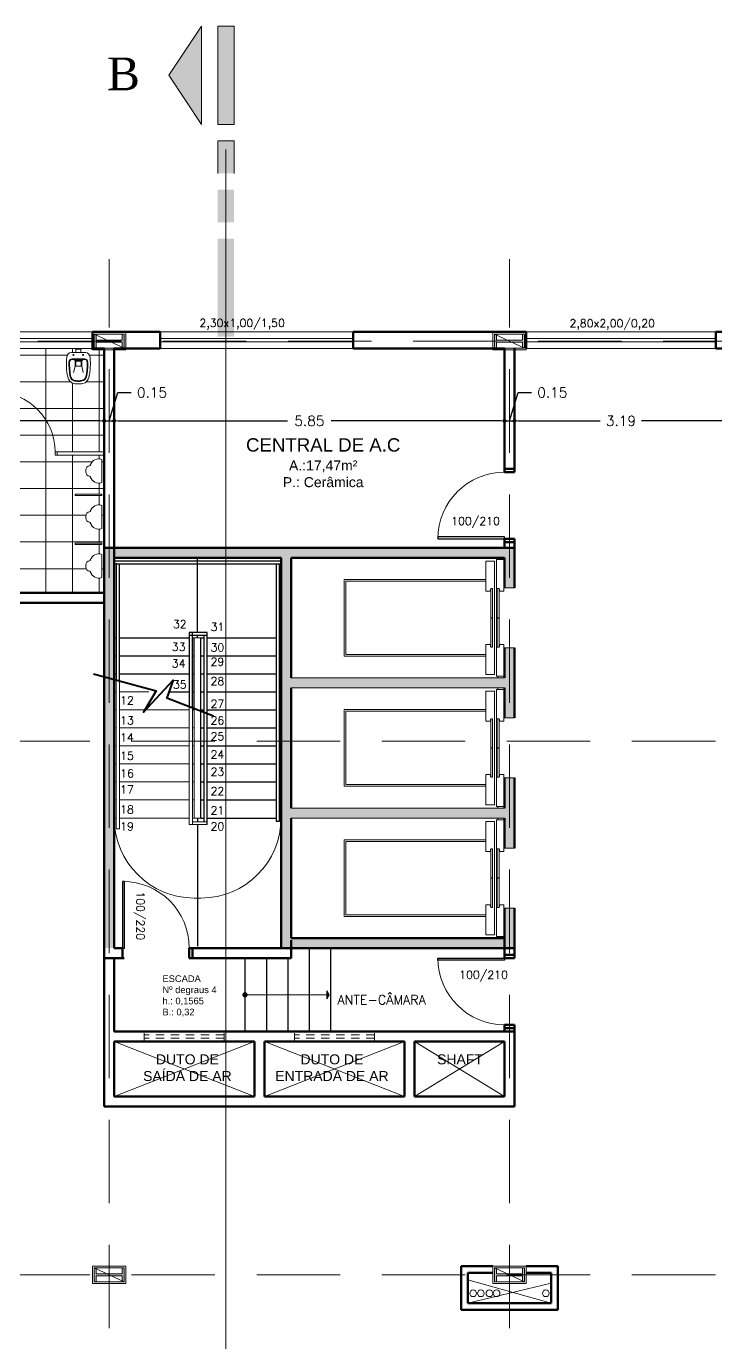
# Model space of a CAD drawing. Header units: millimetres. Extents: x 873 to 1072, y 159 to 369.
# Drawn here: x 938.04 to 948.37, y 177.44 to 197.17 of the extents above; entities that cross this region are included whole.
import ezdxf

# ---------------------------------------------------------------- set-up
doc = ezdxf.new("R2010")
doc.units = ezdxf.units.MM
doc.header["$LTSCALE"] = 10
doc.header["$PDMODE"] = 34
for name, pattern in [('DASHDOT', [25.4, 12.7, -6.35, 0, -6.35]), ('DASHED2', [0.375, 0.25, -0.125]), ('HIDDEN2', [0.1875, 0.125, -0.0625])]:
    doc.linetypes.add(name, pattern=pattern)
doc.layers.get('0').update_dxf_attribs({"color": 90})
for name, color, linetype, lineweight in [('cinza 03', 252, 'Continuous', 13), ('COTA', 90, 'Continuous', 9), ('DIMS', 90, 'Continuous', 9), ('Esquadrias', 180, 'Continuous', 30), ('HID', 16, 'Continuous', 20), ('LIFTELE', 16, 'Continuous', 20), ('linha estutura', 252, 'Continuous', 13), ('MOB', 90, 'Continuous', 13), ('PAREDES', 50, 'Continuous', 50), ('PAREDES 2', 50, 'Continuous', 50), ('Pilares', 16, 'Continuous', 20), ('pn 02', 16, 'Continuous', 20), ('pn 04', 130, 'Continuous', 40), ('PN-01', 90, 'Continuous', 13), ('PN-03', 180, 'Continuous', 30), ('PN02', 16, 'Continuous', 20), ('SANITARIOS', 90, 'Continuous', 13), ('texto', 16, 'Continuous', 20), ('WALLS', 90, 'Continuous', 15)]:
    doc.layers.add(name, color=color, linetype=linetype, lineweight=lineweight)
doc.styles.get("Standard").update_dxf_attribs({"font": 'simplex.shx'})
doc.dimstyles.new('1-100', dxfattribs={"dimtxt": 0.15, "dimasz": 0.06, "dimexe": 0.2, "dimexo": 0.1, "dimgap": 0.1, "dimtad": 0, "dimzin": 0, "dimdsep": 46, "dimtxsty": 'Standard', "dimblk": 'DOT', "dimcen": 0.09, "dimclrd": 90, "dimclre": 90, "dimclrt": 16, "dimadec": 0, "dimazin": 0, "dimtfac": 1, "dimtofl": 0, "dimtmove": 0, "dimatfit": 3, "dimldrblk": 'DOT', "dimfxl": 0, "dimtolj": 1, "dimtzin": 0, "dimarcsym": 0})

# ---------------------------------------------------------------- blocks, each defined once
blk = doc.blocks.new('LIFTPLAN')
at = {"layer": 'LIFTELE', "color": 7, "linetype": 'Continuous'}
for p, q in [((-575, 0), (-575, 2125)), ((-575, 2125), (575, 2125)), ((-550, 0), (-550, 2100)), ((-550, 2100), (550, 2100)), ((550, 0), (550, 2100)), ((575, 0), (575, 2125)), ((-850, 0), (-400, 0)), ((-850, -130), (-850, 0)), ((-400, 0), (-400, -69)), ((400, 0), (850, 0)), ((400, -69), (400, 0)), ((850, 0), (850, -130)), ((-875, -180), (-900, -180)), ((875, -160), (-875, -160)), ((-875, -160), (-875, -269)), ((850, -130), (-850, -130)), ((-2, -75), (-439, -75)), ((-439, -75), (-439, -100)), ((-439, -100), (-2, -100)), ((-439, -170), (-2, -170)), ((-439, -200), (-439, -170)), ((-400, -69), (-432, -69)), ((-2, -100), (-2, -75)), ((-2, -170), (-2, -200)), ((2, -75), (439, -75)), ((2, -100), (2, -75)), ((439, -100), (2, -100)), ((439, -170), (2, -170)), ((2, -170), (2, -200)), ((432, -69), (400, -69)), ((439, -75), (439, -100)), ((439, -200), (439, -170)), ((875, -269), (875, -160)), ((900, -180), (875, -180)), ((-875, -269), (-400, -269)), ((-2, -200), (-439, -200)), ((-400, -206), (-432, -206)), ((-400, -269), (-400, -206)), ((2, -200), (439, -200)), ((400, -206), (400, -269)), ((432, -206), (400, -206)), ((400, -269), (875, -269))]:
    blk.add_line(p, q, dxfattribs=at)
blk = doc.blocks.new('MI')
at = {"layer": 'HID'}
blk.add_line((0, -0.172), (0, 0.172), dxfattribs=at)
for centre, radius, start, end in [((0.048, 0.049), 0.133, 17.8058, 111.0126), ((0.188, 0.094), 0.0154, 197.8058, 262.5009), ((0.178, 0.015), 0.0644, 358.8241, 82.5009), ((0.892, 0), 0.65, 178.8241, 181.1759), ((0.048, -0.049), 0.133, 248.9874, 342.1942), ((0.188, -0.094), 0.0154, 97.4991, 162.1942), ((0.178, -0.015), 0.0644, 277.4991, 1.1759)]:
    blk.add_arc(centre, radius, start, end, dxfattribs=at)
blk = doc.blocks.new('carraro-vaso-P')
at = {"layer": 'SANITARIOS'}
for p, q in [((-0.043, 0), (0.042, 0)), ((-0.043, 0), (-0.043, -0.01)), ((0.042, 0), (0.042, -0.01)), ((-0.105, -0.06), (0, -0.06)), ((-0.043, -0.01), (0.042, -0.01)), ((-0.038, -0.01), (-0.038, -0.06)), ((0, -0.06), (0.105, -0.06)), ((0.037, -0.01), (0.037, -0.06))]:
    blk.add_line(p, q, dxfattribs=at)
at = {"layer": 'SANITARIOS', "color": 7}
for p, q in [((-0.05, -0.178), (-0.078, -0.164)), ((0.05, -0.178), (0.078, -0.164)), ((-0.05, -0.263), (-0.075, -0.359)), ((0.05, -0.263), (0.074, -0.359))]:
    blk.add_line(p, q, dxfattribs=at)
at = {"layer": 'SANITARIOS', "color": 8}
for p, q in [((-0.05, -0.178), (-0.05, -0.263)), ((-0.05, -0.178), (0.05, -0.178)), ((-0.04, -0.188), (-0.04, -0.263)), ((-0.04, -0.188), (0.04, -0.188)), ((0.04, -0.188), (0.04, -0.263)), ((0.05, -0.178), (0.05, -0.263)), ((-0.05, -0.263), (0.05, -0.263))]:
    blk.add_line(p, q, dxfattribs=at)
at = {"layer": 'SANITARIOS'}
blk.add_lwpolyline([(0, -0.492, -0.052452), (-0.058, -0.486, -0.283821), (-0.121, -0.428, -0.055409), (-0.142, -0.202, -0.40571), (-0.092, -0.153), (0, -0.153), (0.092, -0.153, -0.40571), (0.142, -0.202, -0.055409), (0.121, -0.428, -0.283821), (0.058, -0.486, -0.052452), (0, -0.492, -0.051673)], format="xyb", dxfattribs=at)
at = {"layer": 'SANITARIOS', "color": 7}
blk.add_lwpolyline([(0, -0.482, -0.052555), (-0.056, -0.476, -0.282834), (-0.112, -0.426, -0.055302), (-0.132, -0.202, -0.405417), (-0.092, -0.163), (0.092, -0.163, -0.405417), (0.132, -0.202, -0.055302), (0.111, -0.426, -0.282834), (0.056, -0.476, -0.052555), (0, -0.482, -0.052555)], format="xyb", dxfattribs=at)
at = {"layer": 'SANITARIOS', "color": 8}
for centre in [(-0.073, -0.095), (0.072, -0.095)]:
    blk.add_circle(centre, 0.0075, dxfattribs=at)
at = {"layer": 'SANITARIOS'}
for centre, radius, start, end in [((0.755, -0.228), 0.935, 174.0046, 192.2109), ((-0.105, -0.13), 0.07, 90, 180), ((0.105, -0.13), 0.07, 0, 90), ((-0.755, -0.228), 0.935, 347.7891, 5.9954), ((-0.045, -0.41), 0.115, 187.7128, 260.2946), ((0, -0.216), 0.314, 258.1908, 270.023), ((0, -0.216), 0.314, 269.977, 281.8092), ((0.045, -0.41), 0.115, 279.7054, 352.2872)]:
    blk.add_arc(centre, radius, start, end, dxfattribs=at)
blk = doc.blocks.new('_DOT')
at = {"color": 0, "linetype": 'ByBlock'}
blk.add_line((-0.5, 0), (-1, 0), dxfattribs=at)
at = {"color": 0, "linetype": 'ByBlock', "const_width": 0.5}
blk.add_lwpolyline([(-0.25, 0, 1), (0.25, 0, 1)], format="xyb", close=True, dxfattribs=at)
blk = doc.blocks.new('*D136')
at = {"layer": 'Defpoints', "color": 0}
for p in [(934.33, 191.253), (939.205, 191.253), (939.205, 191.253)]:
    blk.add_point(p, dxfattribs=at)
at = {"layer": 'linha estutura', "color": 90, "lineweight": -2}
for p, q in [((934.33, 191.353), (934.33, 191.453)), ((939.205, 191.353), (939.205, 191.453)), ((934.39, 191.253), (936.439, 191.253)), ((939.145, 191.253), (937.096, 191.253))]:
    blk.add_line(p, q, dxfattribs=at)
at = {"layer": 'linha estutura', "color": 90, "lineweight": -2, "xscale": 0.06, "yscale": 0.06, "zscale": 0.06, "rotation": 180}
blk.add_blockref('_DOT', (934.33, 191.253), dxfattribs=at)
at = {"layer": 'linha estutura', "color": 90, "lineweight": -2, "xscale": 0.06, "yscale": 0.06, "zscale": 0.06}
blk.add_blockref('_DOT', (939.205, 191.253), dxfattribs=at)
at = {"layer": 'linha estutura', "color": 16, "insert": (936.767, 191.253), "char_height": 0.15, "attachment_point": 5}
blk.add_mtext('\\A1;4.87', dxfattribs=at)
blk = doc.blocks.new('*D137')
at = {"layer": 'Defpoints', "color": 0}
for p in [(939.205, 191.253), (939.355, 191.253), (939.355, 191.253)]:
    blk.add_point(p, dxfattribs=at)
at = {"layer": 'linha estutura', "color": 90, "lineweight": -2}
for p, q in [((939.28, 191.253), (939.407, 191.678)), ((939.407, 191.678), (939.607, 191.678)), ((939.205, 191.353), (939.205, 191.453)), ((939.355, 191.353), (939.355, 191.453)), ((939.145, 191.253), (939.085, 191.253)), ((939.205, 191.253), (939.355, 191.253)), ((939.415, 191.253), (939.475, 191.253))]:
    blk.add_line(p, q, dxfattribs=at)
at = {"layer": 'linha estutura', "color": 90, "lineweight": -2, "xscale": 0.06, "yscale": 0.06, "zscale": 0.06}
blk.add_blockref('_DOT', (939.205, 191.253), dxfattribs=at)
at = {"layer": 'linha estutura', "color": 90, "lineweight": -2, "xscale": 0.06, "yscale": 0.06, "zscale": 0.06, "rotation": 180}
blk.add_blockref('_DOT', (939.355, 191.253), dxfattribs=at)
at = {"layer": 'linha estutura', "color": 16, "insert": (939.921, 191.678), "char_height": 0.15, "attachment_point": 5}
blk.add_mtext('\\A1;0.15', dxfattribs=at)
blk = doc.blocks.new('*D138')
at = {"layer": 'Defpoints', "color": 0}
for p in [(939.355, 191.253), (945.205, 191.253), (945.205, 191.253)]:
    blk.add_point(p, dxfattribs=at)
at = {"layer": 'linha estutura', "color": 90, "lineweight": -2}
for p, q in [((939.355, 191.353), (939.355, 191.453)), ((945.205, 191.353), (945.205, 191.453)), ((939.415, 191.253), (941.951, 191.253)), ((945.145, 191.253), (942.608, 191.253))]:
    blk.add_line(p, q, dxfattribs=at)
at = {"layer": 'linha estutura', "color": 90, "lineweight": -2, "xscale": 0.06, "yscale": 0.06, "zscale": 0.06, "rotation": 180}
blk.add_blockref('_DOT', (939.355, 191.253), dxfattribs=at)
at = {"layer": 'linha estutura', "color": 90, "lineweight": -2, "xscale": 0.06, "yscale": 0.06, "zscale": 0.06}
blk.add_blockref('_DOT', (945.205, 191.253), dxfattribs=at)
at = {"layer": 'linha estutura', "color": 16, "insert": (942.28, 191.253), "char_height": 0.15, "attachment_point": 5}
blk.add_mtext('\\A1;5.85', dxfattribs=at)
blk = doc.blocks.new('*D139')
at = {"layer": 'Defpoints', "color": 0}
for p in [(945.205, 191.253), (945.355, 191.253), (945.355, 191.253)]:
    blk.add_point(p, dxfattribs=at)
at = {"layer": 'linha estutura', "color": 90, "lineweight": -2}
for p, q in [((945.28, 191.253), (945.407, 191.678)), ((945.407, 191.678), (945.607, 191.678)), ((945.205, 191.353), (945.205, 191.453)), ((945.355, 191.353), (945.355, 191.453)), ((945.145, 191.253), (945.085, 191.253)), ((945.205, 191.253), (945.355, 191.253)), ((945.415, 191.253), (945.475, 191.253))]:
    blk.add_line(p, q, dxfattribs=at)
at = {"layer": 'linha estutura', "color": 90, "lineweight": -2, "xscale": 0.06, "yscale": 0.06, "zscale": 0.06}
blk.add_blockref('_DOT', (945.205, 191.253), dxfattribs=at)
at = {"layer": 'linha estutura', "color": 90, "lineweight": -2, "xscale": 0.06, "yscale": 0.06, "zscale": 0.06, "rotation": 180}
blk.add_blockref('_DOT', (945.355, 191.253), dxfattribs=at)
at = {"layer": 'linha estutura', "color": 16, "insert": (945.921, 191.678), "char_height": 0.15, "attachment_point": 5}
blk.add_mtext('\\A1;0.15', dxfattribs=at)
blk = doc.blocks.new('*D140')
at = {"layer": 'Defpoints', "color": 0}
for p in [(945.355, 191.253), (948.545, 191.253), (948.545, 191.253)]:
    blk.add_point(p, dxfattribs=at)
at = {"layer": 'linha estutura', "color": 90, "lineweight": -2}
for p, q in [((945.355, 191.353), (945.355, 191.453)), ((948.545, 191.353), (948.545, 191.453)), ((945.415, 191.253), (946.639, 191.253)), ((948.485, 191.253), (947.26, 191.253))]:
    blk.add_line(p, q, dxfattribs=at)
at = {"layer": 'linha estutura', "color": 90, "lineweight": -2, "xscale": 0.06, "yscale": 0.06, "zscale": 0.06, "rotation": 180}
blk.add_blockref('_DOT', (945.355, 191.253), dxfattribs=at)
at = {"layer": 'linha estutura', "color": 90, "lineweight": -2, "xscale": 0.06, "yscale": 0.06, "zscale": 0.06}
blk.add_blockref('_DOT', (948.545, 191.253), dxfattribs=at)
at = {"layer": 'linha estutura', "color": 16, "insert": (946.95, 191.253), "char_height": 0.15, "attachment_point": 5}
blk.add_mtext('\\A1;3.19', dxfattribs=at)

msp = doc.modelspace()

# ---------------------------------------------------------------- hatches: boundary and pattern name
at = {"layer": 'cinza 03'}
h = msp.add_hatch(dxfattribs=at)
h.set_pattern_fill('_USER', color=256, scale=0.4, style=0, double=1, pattern_type=0)
h.set_pattern_definition([(0, (934.3296, 191.83744), (0, 0.4), []), (90, (934.3296, 191.83744), (-0.4, 2e-17), [])])
h.paths.add_polyline_path([(934.33, 191.837), (934.33, 189.81, -0.405453), (935.329, 188.84), (935.33, 188.84), (935.33, 188.81), (934.33, 188.81), (934.33, 188.675), (935.665, 188.675), (935.665, 189.775), (935.665, 190.037), (935.715, 190.037), (935.715, 189.775), (936.115, 189.775), (936.135, 189.775), (936.135, 189.725, 0.440458), (936.625, 189.235), (936.625, 189.725), (936.645, 189.725), (936.645, 189.775), (936.665, 189.775), (936.825, 189.775), (937.14, 189.775), (937.16, 189.775), (937.16, 189.725, 0.440458), (937.65, 189.235), (937.65, 189.725), (937.67, 189.725), (937.67, 189.775), (937.69, 189.775), (937.785, 189.775), (937.785, 188.675), (939.205, 188.675), (939.205, 189.2), (939.205, 190.737), (938.47, 190.737), (938.47, 190.787, 0.404482), (937.6, 191.687), (937.6, 190.787), (937.57, 190.787), (937.57, 190.737), (937.54, 190.737), (937.43, 190.737), (937.43, 191.237), (937.38, 191.237), (937.36, 191.237), (937.36, 191.287), (937.34, 191.287), (937.34, 191.778, 0.440458), (936.85, 191.287), (936.85, 191.237), (936.83, 191.237), (936.38, 191.237), (936.38, 191.837)])
h.paths.add_polyline_path([(938.771, 190.154), (939.171, 190.154), (939.171, 190.134), (938.771, 190.134)], flags=16)
h.paths.add_polyline_path([(938.984, 190.58, 0.290031), (938.997, 190.591, -0.430703), (939.171, 190.674), (939.171, 190.33, -0.430703), (938.997, 190.413, 0.290031), (938.984, 190.423, -0.382247), (938.928, 190.489, 0.010262), (938.928, 190.515, -0.382247)], flags=16)
h.paths.add_polyline_path([(938.984, 189.89, 0.083383), (938.989, 189.892, 0.201768), (938.997, 189.901, -0.430703), (939.171, 189.984), (939.171, 189.639, -0.430703), (938.997, 189.723, 0.290031), (938.984, 189.733, -0.382247), (938.928, 189.798, 0.010262), (938.928, 189.825, -0.382247)], flags=16)
h.paths.add_polyline_path([(938.771, 189.42), (939.171, 189.42), (939.171, 189.4), (938.771, 189.4)], flags=16)
h.paths.add_polyline_path([(938.984, 189.156, 0.083383), (938.989, 189.158, 0.201768), (938.997, 189.167, -0.430703), (939.171, 189.25), (939.171, 188.906, -0.430703), (938.997, 188.989, 0.290031), (938.984, 188.999, -0.382247), (938.928, 189.065, 0.010262), (938.928, 189.091, -0.382247)], flags=16)
h.paths.add_polyline_path([(937.36, 191.777), (937.36, 191.287), (937.38, 191.287), (937.43, 191.287), (937.43, 192.337), (936.764, 192.337), (936.764, 192.328), (936.759, 192.328), (936.759, 192.278), (936.827, 192.278, -0.414214), (936.897, 192.208, -0.079608), (936.881, 191.912, -0.327728), (936.787, 191.814, -0.051673), (936.723, 191.807, -0.051673), (936.658, 191.814, -0.327728), (936.564, 191.912, -0.079608), (936.547, 192.207, -0.414214), (936.617, 192.277), (936.684, 192.277), (936.684, 192.327), (936.679, 192.327), (936.679, 192.337), (936.43, 192.337), (936.43, 191.287), (936.83, 191.287), (936.85, 191.287, -0.453254)])
h.paths.add_polyline_path([(938.659, 191.912, -0.079608), (938.642, 192.207, -0.414214), (938.712, 192.277), (938.78, 192.277), (938.78, 192.327), (938.775, 192.327), (938.775, 192.337), (937.475, 192.337), (937.475, 190.787), (937.54, 190.787), (937.57, 190.787), (937.57, 191.687), (937.6, 191.687), (937.6, 191.687, -0.404482), (938.47, 190.787), (938.5, 190.787), (939.205, 190.787), (939.205, 192.32), (939.03, 192.32), (939.03, 192.337), (938.86, 192.337), (938.86, 192.328), (938.855, 192.328), (938.855, 192.278), (938.922, 192.278, -0.414214), (938.992, 192.208, -0.079608), (938.977, 191.912, -0.327728), (938.882, 191.814, -0.051673), (938.818, 191.807, -0.051673), (938.754, 191.814, -0.327728)])
h.paths.add_polyline_path([(937.74, 189.725), (937.69, 189.725), (937.67, 189.725), (937.67, 189.236, -0.453254), (937.16, 189.725), (937.14, 189.725), (936.74, 189.725), (936.74, 188.675), (936.989, 188.675), (936.989, 188.685), (936.994, 188.685), (936.994, 188.735), (936.927, 188.735, -0.414214), (936.857, 188.805, -0.079608), (936.874, 189.101, -0.327728), (936.968, 189.198, -0.051673), (937.033, 189.205, -0.051673), (937.097, 189.198, -0.327728), (937.191, 189.1, -0.079608), (937.207, 188.805, -0.414214), (937.137, 188.735), (937.069, 188.735), (937.069, 188.685), (937.074, 188.685), (937.074, 188.675), (937.74, 188.675)], flags=17)
h.paths.add_polyline_path([(936.69, 189.725), (936.665, 189.725), (936.645, 189.725), (936.645, 189.236, -0.453254), (936.135, 189.725), (936.115, 189.725), (935.715, 189.725), (935.715, 188.675), (935.964, 188.675), (935.964, 188.685), (935.969, 188.685), (935.969, 188.735), (935.902, 188.735, -0.414214), (935.832, 188.805, -0.079608), (935.849, 189.101, -0.327728), (935.943, 189.198, -0.051673), (936.008, 189.205, -0.051673), (936.072, 189.198, -0.327728), (936.166, 189.1, -0.079608), (936.182, 188.805, -0.414214), (936.112, 188.735), (936.044, 188.735), (936.044, 188.685), (936.049, 188.685), (936.049, 188.675), (936.69, 188.675)], flags=16)
h.paths.add_polyline_path([(934.33, 189.81), (934.33, 188.84), (935.329, 188.84, 0.405453)], flags=16)
h.paths.add_polyline_path([(934.964, 191.123), (936.89, 191.123), (936.89, 190.197), (934.964, 190.197)], flags=24)
h.paths.add_polyline_path([(934.352, 188.932), (935.174, 188.932), (935.174, 189.206), (934.352, 189.206)], flags=8)
at = {"layer": 'cinza 03', "linetype": 'DASHDOT'}
h = msp.add_hatch(color=256, dxfattribs=at)
h.paths.add_polyline_path([(945.28, 189.35), (939.355, 189.35), (939.355, 189.2), (941.855, 189.2), (941.855, 186.45), (942.005, 186.45), (942.005, 187.25), (945.205, 187.25), (945.205, 186.8), (945.28, 186.8), (945.28, 187.85), (945.205, 187.85), (945.205, 187.4), (942.005, 187.4), (942.005, 189.2), (945.205, 189.2), (945.205, 188.75), (945.28, 188.75)])
h.paths.add_polyline_path([(939.355, 189.35), (939.28, 189.35), (939.28, 186.58), (939.355, 186.58), (939.355, 187.691)])
h.paths.add_polyline_path([(939.28, 189.35), (939.205, 189.35), (939.205, 186.58), (939.28, 186.58)])
h.paths.add_polyline_path([(939.28, 186.32), (939.205, 186.32), (939.205, 183.35), (939.28, 183.35)])
h.paths.add_polyline_path([(939.355, 186.32), (939.28, 186.32), (939.28, 183.35), (939.355, 183.35)])
h.paths.add_polyline_path([(942.005, 185.3), (945.205, 185.3), (945.205, 184.85), (945.28, 184.85), (945.28, 185.9), (945.205, 185.9), (945.205, 185.45), (942.005, 185.45), (942.005, 186.45), (941.855, 186.45), (941.855, 183.35), (945.28, 183.35), (945.28, 183.95), (945.205, 183.95), (945.205, 183.5), (942.005, 183.5)])
h.paths.add_polyline_path([(945.355, 183.95), (945.28, 183.95), (945.28, 183.35), (945.355, 183.35)])
h.paths.add_polyline_path([(945.355, 185.9), (945.28, 185.9), (945.28, 184.85), (945.355, 184.85)])
h.paths.add_polyline_path([(945.355, 187.85), (945.28, 187.85), (945.28, 186.8), (945.355, 186.8)])
h.paths.add_polyline_path([(945.355, 189.35), (945.28, 189.35), (945.28, 188.75), (945.355, 188.75)])
h = msp.add_hatch(color=256, dxfattribs=at)
h.paths.add_polyline_path([(939.355, 186.58), (939.28, 186.58), (939.28, 186.45), (939.355, 186.45)])
h.paths.add_polyline_path([(939.355, 186.45), (939.28, 186.45), (939.28, 186.32), (939.355, 186.32)])
h.paths.add_polyline_path([(939.28, 186.58), (939.205, 186.58), (939.205, 186.45), (939.28, 186.45)])
h.paths.add_polyline_path([(939.28, 186.45), (939.205, 186.45), (939.205, 186.32), (939.28, 186.32)])
at = {"layer": 'Pilares'}
for points in [[(939.055, 192.555), (939.055, 192.345), (939.085, 192.345), (939.085, 192.435), (939.475, 192.435), (939.475, 192.345), (939.505, 192.345), (939.505, 192.555), (939.475, 192.555), (939.475, 192.465), (939.085, 192.465), (939.085, 192.555)], [(945.055, 192.555), (945.055, 192.345), (945.085, 192.345), (945.085, 192.435), (945.475, 192.435), (945.475, 192.345), (945.505, 192.345), (945.505, 192.555), (945.475, 192.555), (945.475, 192.465), (945.085, 192.465), (945.085, 192.555)], [(939.055, 178.555), (939.055, 178.345), (939.085, 178.345), (939.085, 178.435), (939.475, 178.435), (939.475, 178.345), (939.505, 178.345), (939.505, 178.555), (939.475, 178.555), (939.475, 178.465), (939.085, 178.465), (939.085, 178.555)], [(945.055, 178.555), (945.055, 178.345), (945.085, 178.345), (945.085, 178.435), (945.475, 178.435), (945.475, 178.345), (945.505, 178.345), (945.505, 178.555), (945.475, 178.555), (945.475, 178.465), (945.085, 178.465), (945.085, 178.555)]]:
    msp.add_hatch(color=256, dxfattribs=at).paths.add_polyline_path(points)
at = {"layer": 'PN-01', "ltscale": 0.05}
h = msp.add_hatch(color=256, dxfattribs=at)
h.paths.add_polyline_path([(940.171, 196.433), (940.661, 197.168), (940.661, 195.698)])
h.paths.add_polyline_path([(940.906, 195.698), (940.906, 197.168), (941.151, 197.168), (941.151, 195.698)])
h.paths.add_polyline_path([(940.906, 194.963), (940.906, 195.453), (941.151, 195.453), (941.151, 194.963)])
h.paths.add_polyline_path([(940.906, 194.228), (940.906, 194.718), (941.151, 194.718), (941.151, 194.228)])
h.paths.add_polyline_path([(940.906, 193.259), (940.906, 193.983), (941.151, 193.983), (941.151, 193.259)])
h.paths.add_polyline_path([(940.906, 192.513), (940.906, 193.259), (941.151, 193.259), (941.151, 192.513)])
at = {"layer": 'PN-01'}
msp.add_hatch(color=256, dxfattribs=at).paths.add_polyline_path([(942.576, 182.65), (942.542, 182.71), (942.542, 182.59)])

# ---------------------------------------------------------------- linework, layer by layer
at = {"layer": 'cinza 03'}
for p, q in [((940.555, 188), (940.655, 188)), ((940.555, 184.1), (940.655, 184.1)), ((939.355, 181.95), (941.455, 181.125)), ((941.455, 181.95), (939.355, 181.125)), ((941.605, 181.95), (943.705, 181.125)), ((943.705, 181.95), (941.605, 181.125)), ((943.855, 181.95), (945.205, 181.125)), ((943.855, 181.125), (945.205, 181.95)), ((945.905, 178.025), (944.655, 178.375)), ((944.655, 178.025), (945.905, 178.325))]:
    msp.add_line(p, q, dxfattribs=at)
for centre in [(944.734, 178.175), (944.849, 178.175), (944.978, 178.175), (945.086, 178.175), (945.825, 178.175)]:
    msp.add_circle(centre, 0.05, dxfattribs=at)
for centre, radius, start, end in [((945.205, 189.485), 1, 90, 180), ((940.555, 185.3), 1.2, 180, 270), ((940.655, 185.3), 1.2, 270, 360), ((939.48, 183.35), 1, 0, 90), ((945.205, 183.201), 1, 180, 270)]:
    msp.add_arc(centre, radius, start, end, dxfattribs=at)
at = {"layer": 'COTA'}
msp.add_line((938.47, 190.787), (938.47, 190.737), dxfattribs=at)
msp.add_arc((937.57, 190.787), 0.9, 0, 90, dxfattribs=at)
at = {"layer": 'Esquadrias'}
for points in [[(945.205, 189.485), (945.205, 189.515), (944.205, 189.515), (944.205, 189.485)], [(939.48, 183.35), (939.51, 183.35), (939.51, 184.35), (939.48, 184.35)]]:
    msp.add_lwpolyline(points, close=True, dxfattribs=at)
at = {"layer": 'linha estutura', "linetype": 'DASHED2', "ltscale": 0.5}
for p, q in [((939.28, 164.526), (939.28, 193.679)), ((945.28, 164.526), (945.28, 193.679)), ((904.46, 192.45), (984.81, 192.45)), ((903.99, 186.45), (990.82, 186.45)), ((903.99, 178.45), (990.82, 178.45))]:
    msp.add_line(p, q, dxfattribs=at)
at = {"layer": 'PAREDES'}
for p, q in [((945.205, 190.535), (945.355, 190.535)), ((945.205, 190.485), (945.355, 190.485)), ((945.205, 190.485), (945.355, 190.485)), ((945.205, 190.485), (945.355, 190.485)), ((939.355, 187.691), (939.355, 183.35)), ((939.355, 183.35), (939.355, 187.691)), ((939.48, 183.35), (939.355, 183.35)), ((939.48, 183.2), (939.48, 183.35)), ((939.48, 183.2), (939.48, 183.35)), ((940.48, 183.2), (940.48, 183.35)), ((940.48, 183.2), (940.48, 183.35)), ((940.48, 183.2), (940.48, 183.35)), ((941.855, 183.35), (940.48, 183.35)), ((940.53, 183.2), (940.53, 183.35)), ((942.005, 183.471), (942.005, 183.2)), ((939.505, 183.2), (939.205, 183.2)), ((942.005, 183.2), (940.48, 183.2)), ((945.355, 183.251), (945.205, 183.251)), ((945.355, 183.201), (945.205, 183.201)), ((945.355, 183.201), (945.205, 183.201)), ((945.355, 182.201), (945.205, 182.201)), ((945.355, 182.201), (945.205, 182.201)), ((945.355, 182.201), (945.205, 182.201)), ((945.355, 182.151), (945.205, 182.151))]:
    msp.add_line(p, q, dxfattribs=at)
at = {"layer": 'PAREDES', "linetype": 'Continuous'}
for p, q in [((941.855, 189.2), (941.855, 183.35)), ((942.005, 189.2), (942.005, 187.4)), ((939.205, 188.675), (934.33, 188.675)), ((939.205, 188.525), (933.58, 188.525)), ((942.005, 187.25), (942.005, 185.45)), ((942.005, 185.3), (942.005, 183.5))]:
    msp.add_line(p, q, dxfattribs=at)
at = {"layer": 'PAREDES 2'}
for p, q in [((940.045, 192.587), (939.03, 192.587)), ((939.03, 192.337), (939.03, 192.587)), ((939.03, 192.58), (939.03, 192.32)), ((940.045, 192.587), (940.045, 192.337)), ((942.934, 192.587), (942.934, 192.337)), ((945.53, 192.587), (942.934, 192.587)), ((945.53, 192.587), (945.53, 192.337)), ((948.37, 192.587), (948.37, 192.337)), ((951.53, 192.587), (948.37, 192.587)), ((939.205, 192.337), (939.03, 192.337)), ((939.205, 192.337), (939.205, 184.675)), ((939.355, 192.337), (939.355, 183.35)), ((940.045, 192.337), (939.355, 192.337)), ((945.205, 192.337), (942.934, 192.337)), ((945.205, 192.337), (945.205, 190.485)), ((945.355, 192.337), (945.355, 190.485)), ((948.545, 192.337), (948.37, 192.337)), ((945.205, 189.485), (945.355, 189.485)), ((945.205, 189.485), (945.355, 189.485)), ((945.205, 189.485), (945.205, 189.35)), ((945.205, 189.435), (945.355, 189.435)), ((945.355, 189.485), (945.355, 188.75)), ((945.355, 189.35), (939.205, 189.35)), ((939.205, 180.975), (939.205, 189.2)), ((941.855, 189.2), (939.355, 189.2)), ((945.205, 189.2), (942.005, 189.2)), ((945.205, 189.2), (945.205, 188.75)), ((945.205, 187.85), (945.205, 187.4)), ((945.355, 187.85), (945.355, 186.8)), ((945.205, 187.25), (945.205, 186.8)), ((945.205, 185.9), (945.205, 185.45)), ((945.355, 185.9), (945.355, 184.85)), ((945.205, 185.3), (945.205, 184.85)), ((945.205, 183.95), (945.205, 183.201)), ((945.355, 183.95), (945.355, 183.201)), ((941.855, 183.35), (945.355, 183.35)), ((942.005, 183.5), (945.205, 183.5)), ((939.355, 183.2), (939.355, 182.1)), ((945.205, 182.201), (945.205, 182.1)), ((945.355, 182.201), (945.355, 180.975)), ((939.355, 182.1), (945.355, 182.1)), ((939.355, 181.95), (941.455, 181.95)), ((939.355, 181.95), (939.355, 181.125)), ((941.455, 181.95), (941.455, 181.125)), ((941.605, 181.95), (941.605, 181.125)), ((941.605, 181.95), (943.705, 181.95)), ((943.705, 181.95), (943.705, 181.125)), ((943.855, 181.95), (943.855, 181.125)), ((943.855, 181.95), (945.205, 181.95)), ((945.205, 181.95), (945.205, 181.125)), ((939.205, 180.975), (945.355, 180.975)), ((939.355, 181.125), (941.455, 181.125)), ((941.605, 181.125), (943.705, 181.125)), ((943.855, 181.125), (945.205, 181.125)), ((944.555, 177.925), (944.555, 178.58)), ((945.03, 178.58), (944.555, 178.58)), ((945.53, 178.58), (946.005, 178.58)), ((946.005, 177.925), (946.005, 178.58)), ((944.655, 178.025), (944.655, 178.48)), ((945.03, 178.48), (944.655, 178.48)), ((945.53, 178.48), (945.905, 178.48)), ((945.905, 178.025), (945.905, 178.48)), ((945.905, 178.025), (944.655, 178.025)), ((946.005, 177.925), (944.555, 177.925))]:
    msp.add_line(p, q, dxfattribs=at)
at = {"layer": 'Pilares'}
for p, q in [((939.03, 192.58), (939.53, 192.58)), ((939.055, 192.555), (939.505, 192.555)), ((939.505, 192.345), (939.055, 192.555)), ((939.53, 192.58), (939.53, 192.32)), ((945.03, 192.58), (945.03, 192.32)), ((945.03, 192.58), (945.53, 192.58)), ((945.055, 192.555), (945.505, 192.555)), ((945.505, 192.345), (945.055, 192.555)), ((945.53, 192.58), (945.53, 192.32)), ((939.03, 192.32), (939.53, 192.32)), ((939.055, 192.345), (939.505, 192.345)), ((945.03, 192.32), (945.53, 192.32)), ((945.055, 192.345), (945.505, 192.345)), ((939.03, 178.58), (939.03, 178.32)), ((939.03, 178.58), (939.53, 178.58)), ((939.53, 178.58), (939.53, 178.32)), ((945.03, 178.58), (945.03, 178.32)), ((945.03, 178.58), (945.53, 178.58)), ((945.53, 178.58), (945.53, 178.32)), ((939.055, 178.555), (939.505, 178.555)), ((939.505, 178.345), (939.055, 178.555)), ((945.055, 178.555), (945.505, 178.555)), ((945.505, 178.345), (945.055, 178.555)), ((939.03, 178.32), (939.53, 178.32)), ((939.055, 178.345), (939.505, 178.345)), ((945.03, 178.32), (945.53, 178.32)), ((945.055, 178.345), (945.505, 178.345))]:
    msp.add_line(p, q, dxfattribs=at)
at = {"layer": 'Pilares', "linetype": 'Continuous'}
for p, q in [((939.085, 192.465), (939.085, 192.555)), ((939.085, 192.465), (939.475, 192.465)), ((939.085, 192.345), (939.085, 192.435)), ((939.085, 192.435), (939.475, 192.435)), ((939.475, 192.465), (939.475, 192.555)), ((939.475, 192.345), (939.475, 192.435)), ((945.085, 192.465), (945.085, 192.555)), ((945.085, 192.465), (945.475, 192.465)), ((945.085, 192.345), (945.085, 192.435)), ((945.085, 192.435), (945.475, 192.435)), ((945.475, 192.465), (945.475, 192.555)), ((945.475, 192.345), (945.475, 192.435)), ((939.085, 178.465), (939.085, 178.555)), ((939.085, 178.465), (939.475, 178.465)), ((939.085, 178.345), (939.085, 178.435)), ((939.085, 178.435), (939.475, 178.435)), ((939.475, 178.465), (939.475, 178.555)), ((939.475, 178.345), (939.475, 178.435)), ((945.085, 178.465), (945.085, 178.555)), ((945.085, 178.465), (945.475, 178.465)), ((945.085, 178.345), (945.085, 178.435)), ((945.085, 178.435), (945.475, 178.435)), ((945.475, 178.465), (945.475, 178.555)), ((945.475, 178.345), (945.475, 178.435))]:
    msp.add_line(p, q, dxfattribs=at)
for points in [[(939.085, 192.555), (939.055, 192.555), (939.055, 192.345), (939.085, 192.345)], [(939.475, 192.345), (939.505, 192.345), (939.505, 192.555), (939.475, 192.555)], [(945.085, 192.555), (945.055, 192.555), (945.055, 192.345), (945.085, 192.345)], [(945.475, 192.345), (945.505, 192.345), (945.505, 192.555), (945.475, 192.555)], [(939.085, 178.555), (939.055, 178.555), (939.055, 178.345), (939.085, 178.345)], [(939.475, 178.345), (939.505, 178.345), (939.505, 178.555), (939.475, 178.555)], [(945.085, 178.555), (945.055, 178.555), (945.055, 178.345), (945.085, 178.345)], [(945.475, 178.345), (945.505, 178.345), (945.505, 178.555), (945.475, 178.555)]]:
    msp.add_lwpolyline(points, dxfattribs=at)
at = {"layer": 'pn 02', "ltscale": 0.05}
for q in [(940.171, 196.433), (940.661, 195.698), (940.661, 195.698)]:
    msp.add_line((940.661, 197.168), q, dxfattribs=at)
at = {"layer": 'pn 02'}
for p, q in [((940.661, 195.698), (940.661, 197.168)), ((940.906, 195.698), (940.906, 197.168)), ((940.906, 197.168), (941.151, 197.168)), ((941.151, 197.168), (941.151, 195.698)), ((941.151, 195.698), (940.906, 195.698)), ((941.151, 195.453), (940.906, 195.453)), ((940.906, 194.963), (940.906, 195.453)), ((941.151, 195.453), (941.151, 194.963)), ((941.029, 195.32), (941.029, 158.564))]:
    msp.add_line(p, q, dxfattribs=at)
at = {"layer": 'pn 02', "linetype": 'Continuous'}
for p, q in [((938.47, 190.787), (939.205, 190.787)), ((938.5, 190.787), (938.47, 190.787)), ((938.47, 190.787), (938.47, 190.737)), ((938.47, 190.737), (938.47, 190.787)), ((938.47, 190.787), (938.5, 190.787)), ((938.79, 190.737), (938.47, 190.737)), ((938.47, 190.737), (939.205, 190.737)), ((938.47, 190.737), (938.5, 190.737)), ((938.5, 190.737), (938.47, 190.737)), ((938.5, 190.737), (938.5, 190.787))]:
    msp.add_line(p, q, dxfattribs=at)
for points in [[(938.771, 190.154), (938.771, 190.134), (939.171, 190.134), (939.171, 190.154)], [(938.771, 189.42), (938.771, 189.4), (939.171, 189.4), (939.171, 189.42)]]:
    msp.add_lwpolyline(points, close=True, dxfattribs=at)
at = {"layer": 'pn 04'}
msp.add_lwpolyline([(939.043, 187.46), (939.985, 187.208), (939.793, 186.887), (940.237, 187.368), (940.142, 187.099), (940.844, 186.834)], dxfattribs=at)
at = {"layer": 'PN-01', "ltscale": 0.05}
msp.add_line((940.171, 196.433), (940.661, 195.698), dxfattribs=at)
at = {"layer": 'PN-01'}
for p, q in [((939.03, 192.587), (933.53, 192.587)), ((939.03, 192.487), (933.53, 192.487)), ((939.03, 192.437), (933.53, 192.437)), ((940.045, 192.587), (942.934, 192.587)), ((940.045, 192.487), (942.934, 192.487)), ((942.934, 192.437), (940.045, 192.437)), ((948.37, 192.587), (945.53, 192.587)), ((948.37, 192.487), (945.53, 192.487)), ((945.53, 192.437), (948.37, 192.437)), ((939.03, 192.337), (933.53, 192.337)), ((942.934, 192.337), (940.045, 192.337)), ((945.53, 192.337), (948.37, 192.337)), ((939.355, 187.19), (939.383, 187.19)), ((939.434, 187.19), (939.875, 187.19)), ((939.355, 186.92), (939.383, 186.92)), ((939.434, 186.92), (940.477, 186.92)), ((940.528, 186.92), (940.555, 186.92)), ((940.555, 186.966), (940.555, 185.3)), ((939.355, 186.65), (939.383, 186.65)), ((939.434, 186.65), (940.477, 186.65)), ((940.528, 186.65), (940.555, 186.65)), ((939.355, 186.38), (939.383, 186.38)), ((939.434, 186.38), (940.477, 186.38)), ((940.528, 186.38), (940.555, 186.38)), ((939.355, 186.11), (939.383, 186.11)), ((939.434, 186.11), (940.477, 186.11)), ((940.528, 186.11), (940.555, 186.11)), ((939.355, 185.84), (939.383, 185.84)), ((939.434, 185.84), (940.477, 185.84)), ((940.528, 185.84), (940.555, 185.84)), ((939.355, 185.57), (939.383, 185.57)), ((939.434, 185.57), (940.477, 185.57)), ((940.528, 185.57), (940.555, 185.57)), ((939.355, 185.3), (939.383, 185.3)), ((939.434, 185.3), (940.477, 185.3)), ((940.528, 185.3), (940.555, 185.3)), ((940.555, 185.3), (940.655, 185.3)), ((941.335, 182.65), (942.576, 182.65))]:
    msp.add_line(p, q, dxfattribs=at)
for points in [[(939.383, 187.369), (939.383, 185.139), (939.434, 185.139), (939.434, 187.355)], [(940.477, 186.973), (940.477, 185.204), (940.528, 185.204), (940.528, 186.953)], [(940.477, 185.245), (940.477, 185.204), (940.747, 185.204), (940.747, 185.245), (940.528, 185.245)]]:
    msp.add_lwpolyline(points, dxfattribs=at)
at = {"layer": 'PN-01', "const_width": 0.04}
msp.add_lwpolyline([(941.295, 182.65, 1), (941.335, 182.65, 1)], format="xyb", close=True, dxfattribs=at)
at = {"layer": 'PN-01'}
msp.add_lwpolyline([(942.576, 182.65), (942.542, 182.71), (942.542, 182.59)], close=True, dxfattribs=at)
at = {"layer": 'PN-03'}
for p, q in [((940.605, 188.08), (940.605, 189.2)), ((939.355, 188), (939.383, 188)), ((939.434, 188), (940.477, 188)), ((940.528, 188), (940.555, 188)), ((940.555, 186.943), (940.555, 188)), ((940.605, 188), (940.605, 188.039)), ((940.655, 185.3), (940.655, 188)), ((940.655, 188), (940.696, 188)), ((940.747, 188), (941.781, 188)), ((941.833, 188), (941.855, 188)), ((939.355, 187.73), (939.383, 187.73)), ((939.434, 187.73), (940.477, 187.73)), ((940.528, 187.73), (940.555, 187.73)), ((940.655, 187.73), (940.696, 187.73)), ((940.747, 187.73), (941.781, 187.73)), ((941.833, 187.73), (941.855, 187.73)), ((939.355, 187.46), (939.383, 187.46)), ((939.434, 187.46), (940.477, 187.46)), ((940.528, 187.46), (940.555, 187.46)), ((940.655, 187.46), (940.696, 187.46)), ((940.747, 187.46), (941.781, 187.46)), ((941.833, 187.46), (941.855, 187.46)), ((940.174, 187.19), (940.477, 187.19)), ((940.528, 187.19), (940.555, 187.19)), ((940.655, 187.19), (940.696, 187.19)), ((940.747, 187.19), (941.781, 187.19)), ((941.833, 187.19), (941.855, 187.19)), ((940.655, 186.92), (940.696, 186.92)), ((940.747, 186.92), (941.781, 186.92)), ((941.833, 186.92), (941.855, 186.92)), ((940.655, 186.65), (940.696, 186.65)), ((940.747, 186.65), (941.781, 186.65)), ((941.833, 186.65), (941.855, 186.65)), ((940.655, 186.38), (940.696, 186.38)), ((940.747, 186.38), (941.781, 186.38)), ((941.833, 186.38), (941.855, 186.38)), ((940.655, 186.11), (940.696, 186.11)), ((940.747, 186.11), (941.781, 186.11)), ((941.833, 186.11), (941.855, 186.11)), ((940.655, 185.84), (940.696, 185.84)), ((940.747, 185.84), (941.781, 185.84)), ((941.833, 185.84), (941.855, 185.84)), ((940.655, 185.57), (940.696, 185.57)), ((940.747, 185.57), (941.781, 185.57)), ((941.833, 185.57), (941.855, 185.57)), ((940.605, 185.3), (940.605, 185.245)), ((940.655, 185.3), (940.696, 185.3)), ((940.747, 185.3), (941.781, 185.3)), ((941.833, 185.3), (941.855, 185.3)), ((940.605, 185.204), (940.605, 183.379)), ((942.275, 183.35), (942.275, 182.1)), ((942.595, 183.35), (942.595, 182.1)), ((941.315, 183.2), (941.315, 182.1)), ((941.635, 183.2), (941.635, 182.1)), ((941.955, 183.2), (941.955, 182.1))]:
    msp.add_line(p, q, dxfattribs=at)
for points in [[(939.355, 189.153), (941.853, 189.153), (941.853, 189.105), (939.355, 189.105)], [(945.205, 183.201), (945.205, 183.171), (944.205, 183.171), (944.205, 183.201)]]:
    msp.add_lwpolyline(points, close=True, dxfattribs=at)
for points in [[(939.383, 189.119), (939.383, 187.369)], [(939.434, 187.355), (939.434, 189.105)], [(941.781, 189.105), (941.781, 185.254), (941.833, 185.254), (941.833, 189.105)], [(940.477, 188.08), (940.477, 188.039), (940.747, 188.039), (940.747, 188.08), (940.477, 188.08)], [(940.528, 186.953), (940.528, 188.08)], [(940.747, 185.212), (940.747, 188.08)], [(940.477, 188.039), (940.477, 186.973)], [(940.696, 188.039), (940.696, 185.245)]]:
    msp.add_lwpolyline(points, dxfattribs=at)
at = {"layer": 'PN02', "linetype": 'HIDDEN2', "ltscale": 0.1}
for p, q in [((939.805, 181.95), (939.805, 182.1)), ((941.005, 182.05), (939.805, 182.05)), ((941.005, 182), (939.805, 182)), ((941.005, 181.95), (941.005, 182.1)), ((942.055, 181.95), (942.055, 182.1)), ((943.255, 182.05), (942.055, 182.05)), ((943.255, 182), (942.055, 182)), ((943.255, 181.95), (943.255, 182.1))]:
    msp.add_line(p, q, dxfattribs=at)
at = {"layer": 'WALLS', "linetype": 'Continuous'}
for p, q in [((945.205, 188.75), (945.205, 189.2)), ((945.205, 188.75), (945.355, 188.75)), ((945.205, 187.4), (945.205, 187.85)), ((945.355, 187.85), (945.205, 187.85)), ((945.205, 187.4), (942.005, 187.4)), ((945.205, 187.25), (942.005, 187.25)), ((945.205, 187.25), (945.205, 186.8)), ((945.355, 186.8), (945.205, 186.8)), ((945.205, 185.9), (945.355, 185.9)), ((945.205, 185.9), (945.205, 185.45)), ((942.005, 185.45), (945.205, 185.45)), ((942.005, 185.3), (945.205, 185.3)), ((945.205, 184.85), (945.205, 185.3)), ((945.205, 184.85), (945.355, 184.85)), ((945.205, 183.201), (945.205, 183.95)), ((945.355, 183.95), (945.205, 183.95))]:
    msp.add_line(p, q, dxfattribs=at)

# ---------------------------------------------------------------- block references
at = {"layer": 'DIMS', "yscale": 0.001, "zscale": 0.001, "rotation": 90}
for p, xscale in [((944.925, 188.3), 0.001), ((944.925, 186.35), -0.001), ((944.925, 184.4), 0.001)]:
    msp.add_blockref('LIFTPLAN', p, dxfattribs=dict(at, xscale=xscale))
at = {"layer": 'MOB', "rotation": 0.1258180290412447}
msp.add_blockref('carraro-vaso-P', (938.817, 192.337), dxfattribs=at)
at = {"layer": 'MOB', "xscale": -1}
for p in [(939.171, 190.502), (939.171, 189.812), (939.171, 189.078)]:
    msp.add_blockref('MI', p, dxfattribs=at)

# ---------------------------------------------------------------- texts
at = {"layer": 'COTA'}
for s, insert, char_height, width, attachment_point in [('{\\fArial|b0|i0|c0|p34;CENTRAL DE A.C\\P\\H0.75x;A.:17,47m² \\PP.: Cerâmica}', (942.487, 190.993), 0.2, 3.156, 2), ('{\\fArial|b0|i0|c0|p34;ESCADA\\PNº degraus 4\\Ph.: 0,1565\\PB.: 0,32}', (940.078, 182.323), 0.1, 1.367, 7), ('{\\fArial|b0|i0|c0|p34;DUTO DE SAÍDA DE AR}', (940.452, 181.757), 0.15, 1.506, 2), ('{\\fArial|b0|i0|c0|p34;DUTO DE ENTRADA DE AR}', (942.618, 181.757), 0.15, 1.77087, 2), ('{\\fArial|b0|i0|c0|p34;SHAFT}', (944.537, 181.757), 0.15, 1.771, 2)]:
    msp.add_mtext(s, dxfattribs=dict(at, insert=insert, char_height=char_height, width=width, attachment_point=attachment_point))
at = {"layer": 'pn 02', "ltscale": 0.05, "insert": (939.247, 196.208), "char_height": 0.49, "width": 3.68578, "attachment_point": 7}
msp.add_mtext('{\\fTimes New Roman|b0|i0|c0|p18;B}', dxfattribs=at)
at = {"layer": 'texto'}
for s, height, p in [('2,30x1,00/1,50', 0.12, (940.632, 192.661)), ('2,80x2,00/0,20', 0.12, (946.179, 192.656)), ('100/210', 0.12, (944.405, 189.692)), ('32', 0.12, (940.235, 188.147)), ('31', 0.12, (940.799, 188.104)), ('33', 0.12, (940.218, 187.805)), ('30', 0.12, (940.799, 187.796)), ('34', 0.12, (940.218, 187.557)), ('29', 0.12, (940.799, 187.583)), ('35', 0.12, (940.235, 187.241)), ('28', 0.12, (940.799, 187.292)), ('12', 0.12, (939.443, 187.002)), ('27', 0.12, (940.799, 186.951)), ('13', 0.12, (939.443, 186.703)), ('26', 0.12, (940.799, 186.703)), ('14', 0.12, (939.443, 186.449)), ('25', 0.12, (940.799, 186.464)), ('15', 0.12, (939.443, 186.173)), ('24', 0.12, (940.799, 186.191)), ('16', 0.12, (939.443, 185.909)), ('23', 0.12, (940.799, 185.934)), ('17', 0.12, (939.443, 185.667)), ('22', 0.12, (940.799, 185.644)), ('18', 0.12, (939.443, 185.368)), ('21', 0.12, (940.799, 185.354)), ('19', 0.12, (939.443, 185.114)), ('20', 0.12, (940.799, 185.114)), ('100/210', 0.12, (944.525, 182.89)), ('ANTE-CÂMARA', 0.14, (942.7, 182.506))]:
    msp.add_text(s, height=height, dxfattribs=at).set_placement(p)
msp.add_text('100/220', height=0.12, rotation=270, dxfattribs=at).set_placement((939.687, 184.2))

# ---------------------------------------------------------------- dimensions: what is measured, and where the dimension line sits
at = {"layer": 'linha estutura'}
for base, p1, p2, picture, middle in [((939.355, 191.253), (939.205, 191.253), (939.355, 191.253), '*D137', (939.707, 191.678)), ((945.355, 191.253), (945.205, 191.253), (945.355, 191.253), '*D139', (945.707, 191.678)), ((939.204594311, 191.253156431), (934.329594311, 191.253156431), (939.204594311, 191.253156431), '*D136', (936.767094311, 191.253156431)), ((945.205, 191.253), (939.355, 191.253), (945.205, 191.253), '*D138', (942.28, 191.253)), ((948.545, 191.253), (945.355, 191.253), (948.545, 191.253), '*D140', (946.95, 191.253))]:
    dim = msp.add_linear_dim(base=base, p1=p1, p2=p2, dimstyle='1-100', override={"dimtmove": 1}, dxfattribs=at)
    dim.commit()
    dim.dimension.update_dxf_attribs({"geometry": picture, "text_midpoint": middle})

doc.saveas('drawing.dxf')
